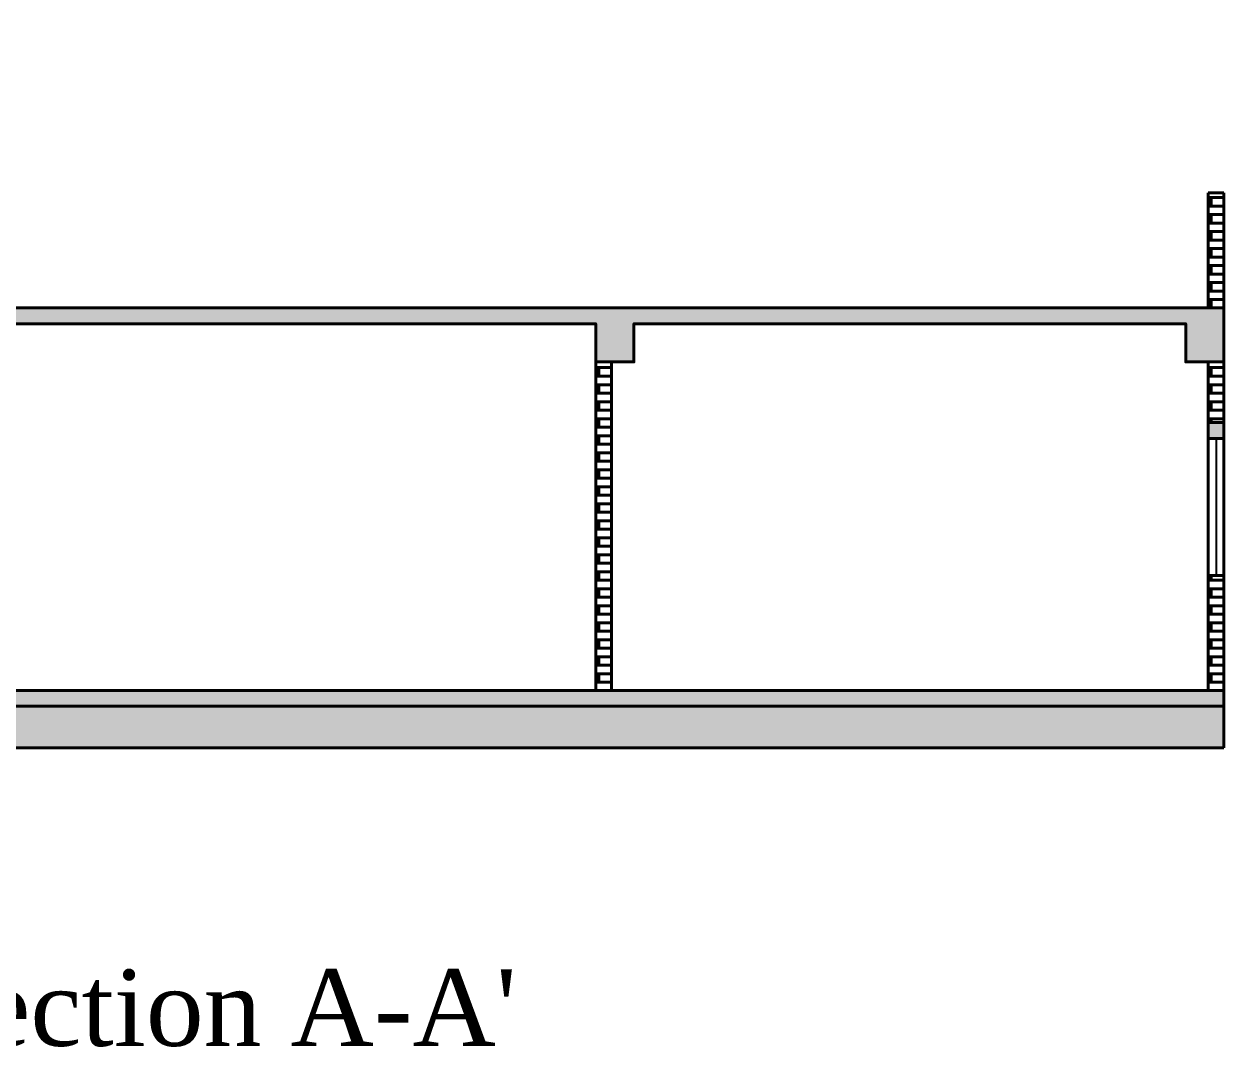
# Model space of a CAD drawing. Header units: inches. Extents: x -79350 to 491628, y -93215 to 155882.
# Drawn here: x -69484.2 to -69108, y -11875.9 to -11555 of the extents above; entities that cross this region are included whole.
import ezdxf

# ---------------------------------------------------------------- set-up
doc = ezdxf.new("R2010")
doc.units = ezdxf.units.IN
doc.header["$MEASUREMENT"] = 0
doc.layers.get('0').update_dxf_attribs({"lineweight": 30})
doc.layers.add('LINE', color=7, linetype='Continuous', lineweight=20)
doc.layers.add('Wall', color=7, linetype='Continuous')
doc.styles.get("Standard").update_dxf_attribs({"font": 'times.ttf', "height": 12})

msp = doc.modelspace()

# ---------------------------------------------------------------- hatches: boundary and pattern name
at = {"layer": 'LINE', "linetype": 'ByBlock', "lineweight": 40}
h = msp.add_hatch(dxfattribs=at)
h.set_pattern_fill('AR-CONC', color=256)
h.set_pattern_definition([(50, (0, 0), (7.17260183, -0.62752135), [0.75, -8.25]), (355, (0, 0), (-1.3875133, 7.5219213), [0.6, -6.6]), (100.451444, (0.598, -0.052), (5.7850885, 6.8943999), [0.6374019, -7.0114211]), (46.1842, (0, 2), (10.6724133, -1.6551928), [1.125, -12.375]), (96.635635, (0.889, 1.862), (9.3466195, 9.741186), [0.9561034, -10.5171376]), (351.184164, (0, 2), (9.3466195, 9.741186), [0.9, -9.9]), (21, (1, 1.5), (5.9690705, -4.0261889), [0.75, -8.25]), (326, (1, 1.5), (2.4331533, 7.25150045), [0.6, -6.6]), (71.451445, (1.4974, 1.1645), (8.4022238, 3.2253115), [0.6374019, -7.0114211]), (37.5, (0, 0), (0.12159855, 3.32893854), [0, -6.52, 0, -6.7, 0, -6.625]), (7.5, (0, 0), (2.63069537, 3.94411712), [0, -3.82, 0, -6.37, 0, -2.525]), (327.5, (-2.23, 0), (5.33822436, -0.22554872), [0, -2.5, 0, -7.8, 0, -10.35]), (317.5, (-3.23, 0), (5.8318617, 1.00104982), [0, -3.25, 0, -5.18, 0, -7.35])])
h.paths.add_polyline_path([(-69773, -11560), (-69778, -11560), (-69778, -11644), (-69778, -11704), (-69773, -11704), (-69773, -11644)])
h.paths.add_polyline_path([(-69703, -11704), (-69713, -11704), (-69767.57, -11704), (-69778, -11704), (-69778, -11710), (-69773, -11710), (-69703, -11710)])
h.paths.add_polyline_path([(-69693, -11710), (-69703, -11710), (-69623, -11764), (-69613, -11764), (-69613, -11758), (-69623, -11758), (-69623, -11752), (-69633, -11752), (-69633, -11746), (-69643, -11746), (-69643, -11740), (-69653, -11740), (-69653, -11734), (-69663, -11734), (-69663, -11728), (-69673, -11728), (-69673, -11722), (-69683, -11722), (-69683, -11716), (-69693, -11716)])
h.paths.add_polyline_path([(-69620.5, -11649), (-69533, -11649), (-69533, -11661), (-69521, -11661), (-69521, -11649), (-69305, -11649), (-69305, -11661), (-69293, -11661), (-69293, -11649), (-69120, -11649), (-69120, -11661), (-69108, -11661), (-69108, -11644), (-69623, -11644), (-69623, -11650), (-69633, -11650), (-69633, -11656), (-69643, -11656), (-69643, -11662), (-69653, -11662), (-69653, -11668), (-69663, -11668), (-69663, -11674), (-69673, -11674), (-69673, -11680), (-69683, -11680), (-69683, -11686), (-69693, -11686), (-69693, -11692), (-69703, -11692), (-69703, -11698), (-69713, -11698), (-69713, -11704), (-69703, -11704)])
h.paths.add_polyline_path([(-69521, -11555), (-69778, -11555), (-69778, -11560), (-69773, -11560), (-69526, -11560), (-69521, -11560)])
h.paths.add_polyline_path([(-69108, -11680), (-69113, -11680), (-69113, -11685), (-69108, -11685)], flags=17)
h.paths.add_polyline_path([(-69108, -11764), (-69613, -11764), (-69623, -11764), (-69670.5, -11764), (-69670.5, -11769), (-69108, -11769)])
h = msp.add_hatch(dxfattribs=at)
h.set_pattern_fill('AR-BRSTD', color=256)
h.paths.add_polyline_path([(-69108, -11608), (-69113, -11608), (-69113, -11644), (-69108, -11644)])
h.paths.add_polyline_path([(-69108, -11661), (-69113, -11661), (-69113, -11680), (-69108, -11680)])
h.paths.add_polyline_path([(-69108, -11728), (-69113, -11728), (-69113, -11764), (-69108, -11764)])
h.paths.add_polyline_path([(-69300, -11661), (-69305, -11661), (-69305, -11764), (-69300, -11764)])
h.paths.add_polyline_path([(-69521, -11661), (-69526, -11661), (-69526, -11764), (-69521, -11764)])
h = msp.add_hatch(dxfattribs=at)
h.set_pattern_fill('AR-BRSTD', color=256)
h.paths.add_polyline_path([(-69108, -11769), (-69670.5, -11769), (-69670.5, -11770), (-69680.5, -11770), (-69680.5, -11776), (-69690.5, -11776), (-69690.5, -11782), (-69108, -11782)])

# ---------------------------------------------------------------- linework, layer by layer
at = {"layer": 'LINE', "lineweight": 40}
for p, q in [((-69108, -11608), (-69113, -11608)), ((-69113, -11608), (-69113, -11644)), ((-69108, -11644), (-69108, -11608)), ((-69108, -11644), (-69521, -11644)), ((-69108, -11764), (-69108, -11644)), ((-69305, -11649), (-69521, -11649)), ((-69305, -11764), (-69305, -11649)), ((-69300, -11764), (-69300, -11661)), ((-69113, -11764), (-69113, -11661)), ((-69108, -11764), (-69613, -11764)), ((-69108, -11764), (-69108, -11782)), ((-69108, -11769), (-69670.5, -11769))]:
    msp.add_line(p, q, dxfattribs=at)
at = {"layer": 'LINE', "color": 6, "linetype": 'ByBlock', "lineweight": 40}
for p, q in [((-69293, -11661), (-69305, -11661)), ((-69108, -11661), (-69120, -11661))]:
    msp.add_line(p, q, dxfattribs=at)
at = {"layer": 'LINE', "lineweight": 40}
for points in [[(-69623, -11644), (-69108, -11644)], [(-69108, -11644), (-69108, -11661), (-69120, -11661), (-69120, -11649), (-69293, -11649), (-69293, -11661), (-69305, -11661), (-69305, -11649), (-69521, -11649)], [(-69680.5, -11776), (-69690.5, -11776), (-69690.5, -11782), (-69108, -11782)]]:
    msp.add_lwpolyline(points, dxfattribs=at)
for points in [[(-69108, -11680), (-69113, -11680), (-69113, -11685), (-69108, -11685)], [(-69108, -11685), (-69113, -11685), (-69113, -11728), (-69108, -11728)]]:
    msp.add_lwpolyline(points, close=True, dxfattribs=at)
at = {"layer": 'Wall'}
msp.add_line((-69110.5, -11685), (-69110.5, -11728), dxfattribs=at)

# ---------------------------------------------------------------- texts
at = {"color": 138, "linetype": 'ByBlock', "lineweight": 40, "true_color": 0x004a5e, "insert": (-69518.5, -11851.5), "char_height": 24, "attachment_point": 1}
msp.add_mtext_dynamic_manual_height_columns("Section A-A'", width=455, gutter_width=60, heights=[5.23], dxfattribs=at)

doc.saveas('drawing.dxf')
